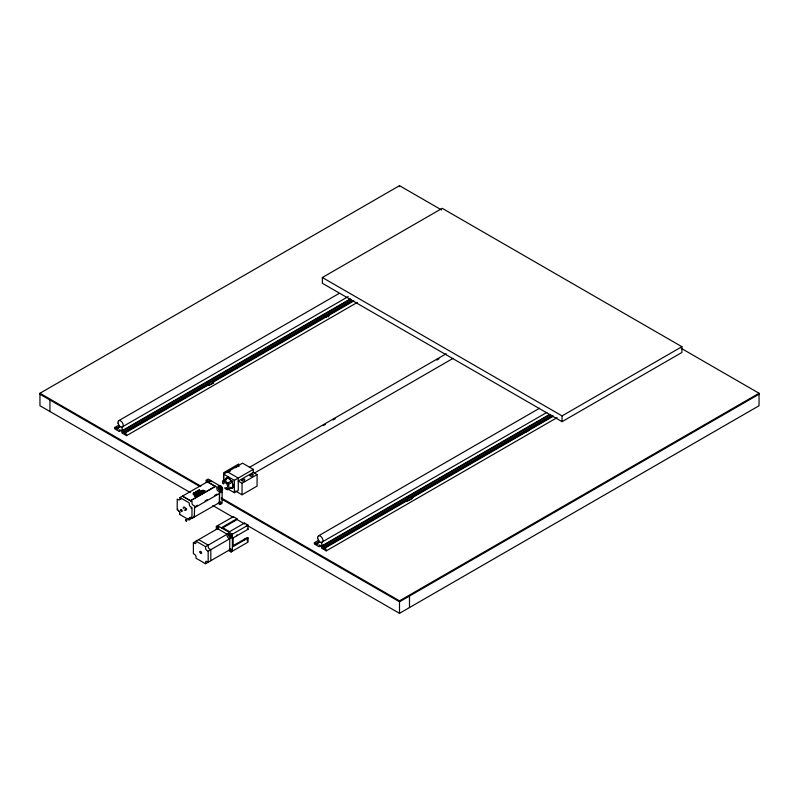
<?xml version="1.0" encoding="UTF-8"?>
<svg xmlns="http://www.w3.org/2000/svg" width="799" height="799" viewBox="0 0 799 799"><rect width="100%" height="100%" fill="white"/><g stroke="black" fill="none" stroke-linecap="round" stroke-linejoin="round"><path stroke-width="1.2" d="M179.955 514.586L189.113 519.909L189.313 518.221A1.478 0.859 60.2 0 1 190.372 517.622L191.87 518.401L219.435 502.591L219.535 492.044L217.967 490.826A1.478 0.859 60.2 0 1 216.928 489.008L216.739 487.09L207.4 481.867M221.263 491.435L219.276 490.077A1.478 0.859 60.2 0 1 218.237 488.259L217.987 486.281L219.655 487.26A1.718 0.999 60.2 0 1 220.864 489.368L220.844 491.295M179.715 514.216L179.775 512.668A1.478 0.859 60.2 0 0 178.736 510.851L177.188 509.922L177.238 499.145L178.806 499.834A1.478 0.859 60.2 0 0 179.855 499.225L179.945 497.547L207.47 481.777M192.889 493.842L194.187 494.002L193.658 493.842M193.338 494.231L193.757 494.211M195.116 492.973L193.738 493.073M194.686 493.712L193.648 493.113M193.847 493.622L193.827 493.043L194.347 493.303M194.337 495.2L196.025 496.459L196.384 494.881C197.623 497.777 192.05 494.821 195.515 494.99L196.394 493.952L196.634 494.891M194.447 495.839L194.467 495.03M194.606 493.333L194.517 492.613M194.666 495.969L194.586 494.951M194.676 493.133L194.557 492.723M182.492 496.219L191.84 501.363L192.02 503.28A1.478 0.859 60.2 0 0 193.058 505.098L194.626 506.236L194.307 516.883M194.776 495.999L194.726 494.881M194.996 496.029L194.646 495.21L195.405 494.891M196.374 496.329L194.666 495.66L194.876 494.821M195.326 493.363L195.006 492.913M195.196 496.009L195.785 495.51L195.775 496.479M194.936 495.3L195.166 494.741M195.076 492.344C196.914 493.303 195.176 491.065 197.063 492.214M195.316 496.289L195.336 495.53M196.394 493.952L195.316 494.881L196.634 494.401M195.925 491.814L195.286 492.593M195.435 496.379L195.495 495.45M195.655 496.469L195.595 495.4M195.905 496.479C197.363 495.59 198.402 494.092 196.724 495.999M196.025 496.459L196.194 495.899M196.414 492.454L197.653 491.824L197.103 491.655M196.284 492.284L196.654 491.385L197.053 491.794M196.694 495.59L196.364 494.441M196.794 492.474L196.934 491.854M196.924 495.69L196.914 495.14M197.183 495.72L197.073 495.21M196.784 491.445L198.282 491.655L197.153 491.125M197.263 493.762L198.821 493.133C203.016 495.39 195.575 493.512 198.152 493.812L198.951 493.283C200.899 495.12 196.584 493.033 199.51 493.912M197.443 495.68L197.503 495.14M197.563 495.63L197.613 495.06M197.663 491.645L197.483 491.575M197.802 495.5L197.782 494.811M197.772 491.365L198.352 491.165L197.892 491.395M197.743 490.816L198.871 491.315L197.882 490.706M198.422 490.836L199.4 489.837L199.56 490.346M198.372 490.406L199.43 490.796M198.821 493.133L198.492 492.753M198.542 490.876L198.542 490.326M198.611 490.876L199.39 489.977L200.15 490.586M199.88 494.271L198.721 492.623M199.261 491.075L198.651 490.756M199.5 494.221L198.951 493.283M200.629 493.842L198.891 492.524L200.629 493.842L200.409 492.554L202.127 492.683M199.48 490.556L199.4 489.837M199.56 490.316L199.54 489.917M198.891 492.524L200.619 493.572L200.199 492.334C205.573 494.631 195.915 489.677 202.377 492.843L203.475 491.914L202.377 492.843M200.639 491.525L201.708 491.155L202.347 491.834L200.839 491.944L201.728 490.896C211.865 492.763 196.184 488.728 204.614 491.285M202.347 491.525L201.548 492.294L202.556 491.645L203.036 492.224L202.177 492.723M201.807 492.863L203.036 491.924M201.728 490.896L203.475 492.214M201.548 491.984L202.556 491.645M207.43 479.68A1.718 0.999 60.2 0 1 208.609 479.32L210.277 480.289L210.357 481.368M211.585 481.697L211.585 481.048L220.963 486.501A1.718 0.999 60.2 0 1 222.172 488.608L222.162 490.546L221.273 490.995L221.133 490.167M219.465 502.451L219.535 492.044M221.083 491.954L221.053 490.776M220.804 492.184L221.363 492.504L221.373 490.995L220.814 491.015M220.963 490.806L222.152 492.054L222.082 502.881A1.718 0.999 60.2 0 1 220.854 503.58M194.636 506.316L194.557 507.774L219.495 493.492M196.644 494.102L196.664 495.1M196.374 494.201L196.384 495.19M229.283 549.332L230.262 550.771L230.102 549.263M188.654 518.99L188.204 518.671L188.854 518.931M191.94 518.301L192 507.735L190.442 506.596A1.478 0.859 60.2 0 1 189.403 504.778L189.153 502.811L179.925 497.547M208.699 481.188L207.301 480.069A1.718 0.999 60.2 0 0 206.072 480.768L206.322 482.546M218.127 503.28L219.545 504.329A1.718 0.999 60.2 0 0 220.764 503.63L220.644 501.892M220.814 490.666L221.133 491.495M194.986 493.363L194.437 492.693M215.4 486.341L190.392 500.793L215.49 486.351M185.608 519.949L186.037 519.949M186.157 521.018L185.937 521.108M186.816 520.269L186.986 520.279M206.891 385.138C213.762 385.517 217.088 377.058 206.891 385.138L124.314 432.818L123.126 432.129L123.126 430.591L350.671 299.226M552.748 415.969L412.953 496.678C403.155 499.804 406.931 503.44 413.483 496.978L528.988 430.341M227.296 472.569L230.541 470.911M235.655 467.745L235.975 467.225M207.85 482.177L206.961 480.628L207.281 482.226M210.527 481.308L210.047 481.338M220.943 491.015L221.453 491.315M218.986 502.221L219.875 503.769L219.555 502.172M119.51 426.087L118.092 427.685L118.092 429.223L114.896 427.375M319.201 541.303L317.782 542.901L317.782 544.439L314.596 542.591M222.741 483.515C221.203 478.231 227.505 481.797 228.464 484.274C229.613 488.069 228.424 492.164 224.559 487.899M227.196 478.481L227.965 478.062L230.092 479.29M190.392 500.793L185.218 497.797M197.902 495.11L196.694 495.29M407.061 501.273L412.594 498.266M207.95 385.577L213.752 383.021M196.025 491.745L196.155 492.374M236.304 466.946L239.161 466.167M329.248 315.116L325.842 317.083L353.797 300.943M413.443 497.008L412.953 496.678M118.941 425.068L114.656 427.545L114.656 428.773L119.291 431.45L119.55 429.762L121.668 430.981L121.937 432.978L126.572 435.645L357.353 302.412M124.314 432.818L126.432 434.077L126.572 435.645M318.631 540.284L314.347 542.761L314.347 543.989L318.981 546.656L319.24 544.968L321.358 546.196L321.627 548.184L326.262 550.861L557.043 417.627M550.361 414.431L322.816 545.807L322.816 547.345L326.092 549.263L326.262 550.861M525.632 432.229L553.487 416.149M190.192 492.494L39.95 405.742L39.95 393.258L399.5 185.668L441.607 209.977M322.357 277.513L442.207 208.319L681.907 346.706L681.907 352.469L562.057 421.662L322.357 283.275L322.357 277.513L562.057 415.899L681.907 346.706M118.781 420.654L338.786 293.632M116.374 428.234L119.59 426.376M116.634 428.693L119.85 426.836M121.538 427.335L348.194 296.599M119.291 431.45L121.708 430.042M121.728 427.345L122.706 430.351L350.252 298.976M123.126 432.129L351.75 300.134M213.263 381.463L353.058 300.754M124.584 433.278L207.42 385.448M213.752 381.792L326.002 317.023M238.741 463.989L223.69 472.678L223.69 481.877M223.59 481.547L223.59 474.097L242.536 463.16L253.283 469.363L253.283 472.389L238.242 481.078L242.047 483.275L257.088 474.586L257.088 486.092L242.047 494.781L235.565 491.035M226.087 478.261L227.196 477.622M222.741 481.058L227.965 478.062M249.418 467.385L446.182 353.787M323.285 425.597L325.443 424.349M333.013 419.974L335.181 418.726M436.803 360.049L438.971 358.801M227.755 483.085L232.219 480.509M223.59 474.097L234.347 480.309L253.283 469.363M228.514 484.404L232.968 481.827M254.202 473.188L453.133 358.332M227.745 489.737L232.968 486.741L232.968 484.284M231.85 488.249L232.968 487.61A5.763 3.326 60 0 1 230.082 487.32M225.747 487.75L234.347 492.713L238.242 490.466L238.242 478.052L227.495 471.849M216.349 529.417L216.349 526.391L233.388 516.673L236.963 518.741L236.963 519.64L222.022 528.269M217.608 525.662L232.389 534.191L232.389 551.27L231.131 551.989L231.131 548.963L205.553 563.734L196.005 558.231L196.005 556.833A1.998 1.159 60 0 0 194.586 554.386L193.388 553.687L193.388 542.671L218.966 527.899L216.349 526.391M236.963 518.741L222.022 527.36L229.553 531.705M229.113 531.954L244.494 523.075L248.07 525.143L248.07 529.278L232.699 538.156M193.388 542.671L194.586 543.37A1.998 1.159 60 0 0 196.005 542.551L196.005 541.153L205.553 546.666L228.514 533.412L231.131 534.921L248.07 525.143M205.553 546.666L205.553 548.054A1.998 1.159 60 0 0 206.961 550.511L208.169 551.21L231.131 537.947L231.131 534.921M232.749 545.897L247.281 537.507L248.07 537.967L248.07 542.092L232.339 551.18M248.07 537.967L233.128 546.586L233.128 537.907M318.481 535.859L539.555 408.229M316.064 543.44L319.28 541.582M316.334 543.899L319.54 542.052M321.228 542.551L546.806 412.434M318.981 546.656L321.398 545.258M321.418 542.561L322.397 545.567L548.873 414.821M322.816 547.345L551.44 415.35M324.004 548.034L406.581 500.354M324.274 548.494L407.11 500.663M221.343 497.977L399.5 600.838L759.05 393.258L759.05 405.742L399.5 613.332L246.292 524.883M759.05 394.217L399.5 601.797L221.343 498.946M210.277 480.289L209.488 480.738L210.806 481.507L211.585 481.048M200.199 492.334L200.619 493.273M198.412 493.892L198.951 493.582M220.914 491.085L221.083 491.315M195.336 506.496L197.503 505.248M205.083 500.903L207.251 499.665M214.821 495.32L216.988 494.082M221.363 492.504L222.152 492.054M189.313 518.221L191.061 517.213M189.043 519.879L194.566 516.723L194.377 515.075M185.598 519.889L186.517 519.819M328.049 316.863L328.818 316.584M246.442 524.993L247.39 525.542L247.251 526.671M247.251 540.963L247.251 539.625M215.301 486.521L207.66 481.797M190.502 500.613L191.77 501.313M195.096 495.25L195.316 494.571M185.827 519.869L186.357 519.819M202.666 490.786L204.744 491.185M197.263 493.462L199.59 494.142M231.36 535.739L230.611 534.94M231.36 550.022L230.611 549.233M681.307 348.374L759.05 393.258M253.283 472.389L257.088 474.586M39.95 393.258L200.829 486.132M39.95 394.217L199.9 486.561M212.854 505.567L233.348 517.402M236.584 519.27L244.134 523.635M233.388 520.798L234.177 521.258M247.281 528.828L248.07 529.278M217.578 528.698L227.126 534.211L227.126 535.6A1.998 1.159 60 0 0 228.534 538.057L229.742 538.756L229.742 549.772M231.131 537.947L229.922 537.258A1.998 1.159 60 0 1 228.514 534.801L228.514 533.412M228.514 550.481L231.131 551.989M198.651 539.625L208.199 545.138L208.199 546.526A1.998 1.159 60 0 0 209.608 548.983L210.816 549.682L210.816 560.698M221.603 490.216L222.162 490.546M203.116 490.107L205.073 491.295M202.087 490.696L204.045 491.884M200.169 491.794L201.668 492.673M200.379 491.974L202.127 492.983M195.995 492.374L195.276 492.753M198.032 495.25L196.674 494.791M195.415 495.19L194.337 495.68M182.751 496.059L184.199 497.208M220.963 487.15L221.523 487.859M220.953 488.668L220.324 487.74M220.864 502.931L220.294 502.221M177.927 509.293L177.877 509.163M562.057 415.899L562.057 421.662M409.488 596.034L409.488 607.57M399.5 185.668L399.5 186.626M399.5 600.838L399.5 613.332M244.494 523.075L244.494 523.984M244.494 539.125L244.494 540.034M242.047 483.275L242.047 494.781M236.963 534.781L236.963 535.69M234.347 480.309L234.347 492.713M208.169 551.21L208.169 562.226L206.961 561.527A1.998 1.159 60 0 0 205.553 562.346L205.553 563.734M49.938 399.979L49.938 411.515M183.321 508.384A1.858 1.079 60.2 0 1 184.479 507.155A1.858 1.079 60.2 0 1 185.887 509.612A1.858 1.079 60.2 0 1 184.239 509.992M178.676 510.881A1.478 0.859 60.2 0 1 179.725 512.698M186.477 509.123A1.478 0.859 60.2 0 1 185.678 508.534M186.606 509.782A2.227 1.288 60.2 0 1 186.197 509.612M185.797 509.313A2.227 1.288 60.2 0 1 185.088 508.434M186.057 509.163A2.227 1.288 60.2 0 1 185.678 508.763M220.134 486.881A1.478 0.859 60.2 0 1 220.404 486.991M220.923 487.46A1.478 0.859 60.2 0 1 221.143 487.78M186.626 508.793A1.109 0.639 60.2 0 1 185.558 508.504M220.864 487.3A1.109 0.639 60.2 0 1 221.213 487.74M226.007 480.259A5.763 3.326 60 0 1 229.023 477.452M230.022 488.409A5.763 3.326 60 0 0 231.85 481.587L228.973 478.551A5.763 3.326 60 0 0 225.028 479.76M223.66 484.054A2.777 1.608 60 0 1 226.606 483.785A2.777 1.608 60 0 1 226.606 487.72M218.756 486.371A2.777 1.608 60 0 1 222.052 487.25A2.777 1.608 60 0 1 221.163 490.536M216.909 527.899C217.428 531.195 219.196 527.18 216.909 527.899M229.283 535.05C229.802 538.336 231.57 534.321 229.283 535.05M180.584 498.486L180.934 498.916L180.584 498.486M191.251 508.114L191.6 508.554L191.271 508.064M219.016 488.099C219.505 491.325 221.263 487.39 219.016 488.099M186.497 521.587L186.517 521.547M241.548 480.499C244.324 483.435 247.3 475.974 241.548 480.499M249.907 475.665C252.684 478.601 255.66 471.15 249.907 475.665M199.95 551.969A1.179 0.679 60 0 0 201.198 553.517A1.179 0.679 60 0 0 201.198 551.859A1.179 0.679 60 0 0 199.95 551.969M180.684 510.321A1.109 0.639 60.2 0 0 181.992 511.49A1.109 0.639 60.2 0 0 181.653 509.772A1.109 0.639 60.2 0 0 180.684 510.321M118.032 423.15A3.755 2.167 60 0 0 122.437 427.205A3.755 2.167 60 0 0 121.368 421.423A3.755 2.167 60 0 0 118.032 423.15M317.722 538.366A3.755 2.167 60 0 0 322.127 542.421A3.755 2.167 60 0 0 321.058 536.638A3.755 2.167 60 0 0 317.722 538.366"/></g></svg>
